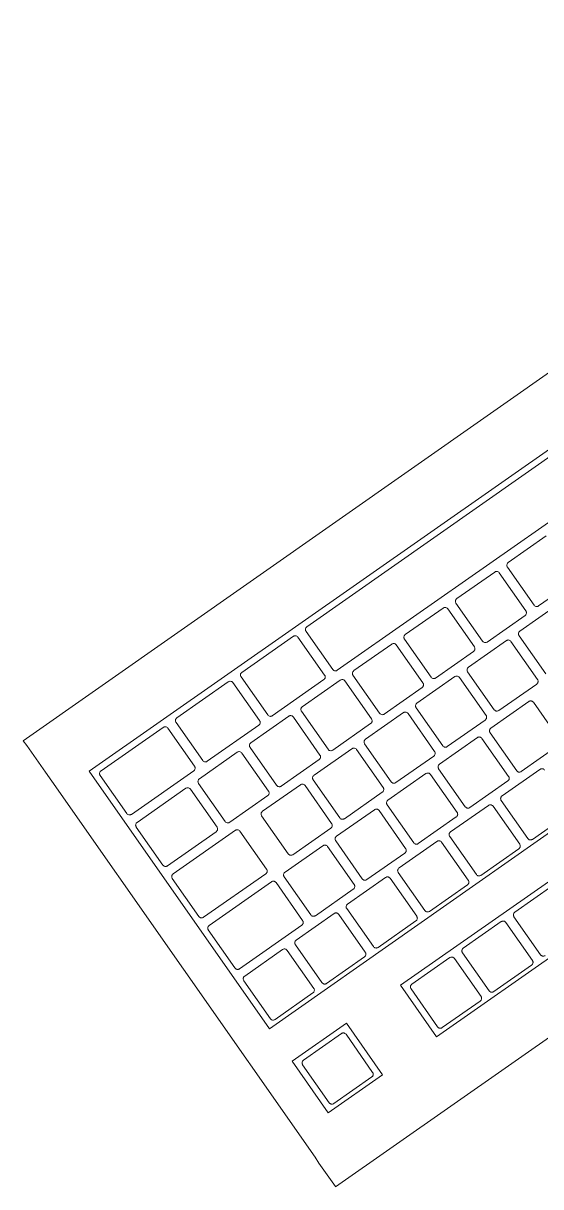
# Model space of a CAD drawing. Header units: inches. Extents: x 1 to 4637, y -664 to 702.
# Drawn here: x 2081.77 to 2087.93, y -361.77 to -347.92 of the extents above; entities that cross this region are included whole.
import ezdxf

# ---------------------------------------------------------------- set-up
doc = ezdxf.new("R2010")
doc.units = ezdxf.units.IN
doc.header["$MEASUREMENT"] = 0
doc.layers.add('I-FURN', color=30, linetype='Continuous', lineweight=9)

# ---------------------------------------------------------------- blocks, each defined once
blk = doc.blocks.new('Desk - Group 1 - No Side Chairs-V26-New Construction - Tel_Data_Elec Plan')
at = {"layer": 'I-FURN'}
for p, q in [((25.267, 17.82), (10.432, 7.432)), ((25.267, 17.82), (25.27, 17.816)), ((25.27, 17.816), (25.465, 17.538)), ((25.465, 17.538), (25.512, 17.469)), ((25.512, 17.469), (28.646, 12.994)), ((24.71, 16.487), (25.355, 16.939)), ((25.355, 16.939), (25.784, 16.326)), ((24.836, 16.513), (25.288, 16.83)), ((25.342, 16.82), (25.659, 16.368)), ((25.139, 15.874), (24.71, 16.487)), ((25.143, 16.006), (24.826, 16.459)), ((25.784, 16.326), (25.139, 15.874)), ((25.649, 16.313), (25.198, 15.997)), ((16.832, 9.48), (26.055, 15.939)), ((21.582, 14.296), (24.065, 16.035)), ((24.065, 16.035), (24.494, 15.422)), ((26.055, 15.939), (28.201, 12.875)), ((23.546, 15.61), (23.998, 15.926)), ((24.052, 15.917), (24.369, 15.464)), ((25.536, 15.514), (25.988, 15.83)), ((26.042, 15.82), (26.359, 15.368)), ((23.853, 15.103), (23.536, 15.555)), ((24.494, 15.422), (22.011, 13.684)), ((22.933, 15.181), (23.385, 15.497)), ((23.44, 15.488), (23.756, 15.035)), ((24.359, 15.41), (23.908, 15.093)), ((24.923, 15.085), (25.375, 15.401)), ((25.43, 15.391), (25.746, 14.939)), ((25.843, 15.007), (25.526, 15.459)), ((26.349, 15.313), (25.898, 14.997)), ((23.24, 14.674), (22.924, 15.126)), ((25.669, 14.707), (26.41, 15.226)), ((26.465, 15.216), (26.782, 14.764)), ((22.827, 15.059), (23.144, 14.606)), ((23.747, 14.981), (23.295, 14.664)), ((24.311, 14.656), (24.762, 14.972)), ((24.817, 14.962), (25.134, 14.51)), ((25.23, 14.578), (24.914, 15.03)), ((25.737, 14.884), (25.285, 14.568)), ((26.772, 14.709), (26.03, 14.19)), ((23.134, 14.551), (22.682, 14.235)), ((23.698, 14.226), (24.149, 14.543)), ((24.618, 14.149), (24.301, 14.601)), ((25.056, 14.278), (25.507, 14.594)), ((25.562, 14.584), (25.879, 14.132)), ((25.976, 14.2), (25.659, 14.652)), ((26.098, 14.094), (26.839, 14.613)), ((26.894, 14.604), (27.211, 14.151)), ((24.204, 14.533), (24.521, 14.081)), ((25.124, 14.455), (24.672, 14.139)), ((24.005, 13.719), (23.688, 14.172)), ((24.443, 13.849), (24.895, 14.165)), ((24.949, 14.155), (25.266, 13.703)), ((25.363, 13.771), (25.046, 14.223)), ((23.085, 13.797), (23.537, 14.114)), ((23.591, 14.104), (23.908, 13.652)), ((24.511, 14.026), (24.06, 13.71)), ((25.869, 14.077), (25.418, 13.761)), ((26.405, 13.587), (26.088, 14.039)), ((27.201, 14.097), (26.459, 13.577)), ((26.688, 13.594), (27.268, 14.001)), ((27.323, 13.991), (27.64, 13.539)), ((25.324, 13.552), (25.775, 13.868)), ((25.83, 13.858), (26.147, 13.406)), ((23.392, 13.29), (23.075, 13.743)), ((23.83, 13.419), (24.282, 13.736)), ((24.337, 13.726), (24.653, 13.274)), ((24.75, 13.341), (24.433, 13.794)), ((22.472, 13.368), (22.924, 13.685)), ((22.979, 13.675), (23.295, 13.223)), ((23.898, 13.597), (23.447, 13.281)), ((25.256, 13.648), (24.805, 13.332)), ((24.711, 13.123), (25.162, 13.439)), ((25.631, 13.045), (25.314, 13.497)), ((26.075, 13.165), (26.527, 13.481)), ((26.582, 13.471), (26.898, 13.019)), ((26.995, 13.087), (26.678, 13.539)), ((27.63, 13.484), (27.05, 13.077)), ((23.218, 12.99), (23.669, 13.307)), ((23.724, 13.297), (24.041, 12.845)), ((24.137, 12.912), (23.821, 13.365)), ((25.217, 13.429), (25.534, 12.977)), ((26.137, 13.351), (25.685, 13.035)), ((26.956, 12.868), (27.698, 13.388)), ((27.752, 13.378), (28.069, 12.926)), ((23.286, 13.168), (22.834, 12.852)), ((24.644, 13.219), (24.192, 12.903)), ((25.018, 12.616), (24.701, 13.068)), ((25.462, 12.736), (25.914, 13.052)), ((25.969, 13.042), (26.285, 12.59)), ((26.382, 12.658), (26.066, 13.11)), ((23.525, 12.483), (23.208, 12.936)), ((24.098, 12.694), (24.55, 13.01)), ((24.604, 13), (24.921, 12.548)), ((25.524, 12.922), (25.073, 12.606)), ((26.889, 12.964), (26.437, 12.648)), ((28.646, 12.994), (28.722, 12.885)), ((28.722, 12.885), (28.944, 12.569)), ((28.201, 12.875), (18.977, 6.417)), ((22.605, 12.561), (23.056, 12.878)), ((23.111, 12.868), (23.428, 12.416)), ((24.031, 12.79), (23.579, 12.474)), ((26.182, 12.326), (26.795, 12.755)), ((26.849, 12.746), (27.166, 12.294)), ((27.263, 12.361), (26.946, 12.814)), ((28.059, 12.871), (27.318, 12.352)), ((24.405, 12.187), (24.088, 12.639)), ((24.85, 12.307), (25.301, 12.623)), ((25.356, 12.613), (25.673, 12.161)), ((25.769, 12.229), (25.453, 12.681)), ((14.15, 2.123), (28.985, 12.511)), ((22.912, 12.054), (22.595, 12.507)), ((23.485, 12.265), (23.937, 12.581)), ((23.992, 12.571), (24.308, 12.119)), ((24.911, 12.493), (24.46, 12.177)), ((26.276, 12.535), (25.824, 12.219)), ((28.944, 12.569), (28.985, 12.511)), ((23.418, 12.361), (22.967, 12.045)), ((23.792, 11.758), (23.476, 12.21)), ((24.237, 11.878), (24.688, 12.194)), ((25.157, 11.8), (24.84, 12.252)), ((25.408, 11.784), (26.021, 12.214)), ((26.075, 12.204), (26.392, 11.752)), ((26.489, 11.819), (26.172, 12.272)), ((27.156, 12.239), (26.544, 11.81)), ((22.873, 11.836), (23.324, 12.152)), ((23.379, 12.142), (23.696, 11.69)), ((24.299, 12.064), (23.847, 11.748)), ((24.743, 12.184), (25.06, 11.732)), ((25.663, 12.106), (25.212, 11.79)), ((23.18, 11.329), (22.863, 11.781)), ((24.544, 11.371), (24.227, 11.823)), ((22.183, 9.526), (25.247, 11.672)), ((22.766, 11.713), (23.083, 11.261)), ((23.686, 11.635), (23.234, 11.319)), ((23.624, 11.449), (24.076, 11.765)), ((24.131, 11.755), (24.447, 11.303)), ((25.05, 11.677), (24.599, 11.361)), ((25.301, 11.662), (25.618, 11.21)), ((25.715, 11.277), (25.398, 11.73)), ((26.382, 11.697), (25.77, 11.268)), ((23.931, 10.942), (23.615, 11.394)), ((23.011, 11.02), (23.463, 11.336)), ((23.518, 11.326), (23.834, 10.874)), ((24.438, 11.248), (23.986, 10.932)), ((25.608, 11.155), (22.545, 9.01)), ((23.073, 11.206), (22.622, 10.89)), ((23.318, 10.513), (23.002, 10.965)), ((22.399, 10.591), (22.85, 10.907)), ((22.905, 10.897), (23.222, 10.445)), ((23.825, 10.819), (23.373, 10.503)), ((23.212, 10.39), (22.761, 10.074))]:
    blk.add_line(p, q, dxfattribs=at)
for points in [[(25.288, 16.83), (25.29, 16.832), (25.297, 16.835), (25.307, 16.837), (25.318, 16.836), (25.327, 16.833), (25.336, 16.828), (25.34, 16.823), (25.342, 16.82)], [(24.826, 16.459), (24.824, 16.461), (24.821, 16.467), (24.819, 16.477), (24.819, 16.488), (24.822, 16.498), (24.828, 16.507), (24.833, 16.511), (24.836, 16.513)], [(23.998, 15.926), (24, 15.928), (24.007, 15.932), (24.017, 15.934), (24.028, 15.933), (24.037, 15.93), (24.046, 15.924), (24.05, 15.919), (24.052, 15.917)], [(23.536, 15.555), (23.534, 15.558), (23.531, 15.564), (23.529, 15.574), (23.529, 15.584), (23.532, 15.594), (23.538, 15.603), (23.543, 15.608), (23.546, 15.61)], [(25.526, 15.459), (25.524, 15.462), (25.52, 15.47), (25.519, 15.482), (25.521, 15.494), (25.527, 15.505), (25.533, 15.511), (25.536, 15.514)], [(23.385, 15.497), (23.388, 15.499), (23.394, 15.503), (23.404, 15.505), (23.415, 15.504), (23.425, 15.501), (23.433, 15.495), (23.438, 15.49), (23.44, 15.488)], [(26.359, 15.368), (26.361, 15.365), (26.365, 15.357), (26.367, 15.345), (26.365, 15.333), (26.359, 15.321), (26.353, 15.315), (26.349, 15.313)], [(22.924, 15.126), (22.922, 15.129), (22.919, 15.135), (22.916, 15.145), (22.917, 15.155), (22.92, 15.165), (22.925, 15.174), (22.93, 15.179), (22.933, 15.181)], [(22.772, 15.068), (22.775, 15.07), (22.781, 15.073), (22.792, 15.076), (22.802, 15.075), (22.812, 15.072), (22.82, 15.066), (22.825, 15.061), (22.827, 15.059)], [(24.914, 15.03), (24.911, 15.033), (24.908, 15.04), (24.906, 15.053), (24.908, 15.065), (24.914, 15.076), (24.92, 15.082), (24.923, 15.085)], [(25.746, 14.939), (25.749, 14.936), (25.752, 14.928), (25.754, 14.916), (25.752, 14.903), (25.746, 14.892), (25.74, 14.886), (25.737, 14.884)], [(25.659, 14.652), (25.657, 14.655), (25.653, 14.663), (25.651, 14.675), (25.653, 14.687), (25.659, 14.698), (25.665, 14.704), (25.669, 14.707)], [(26.782, 14.764), (26.784, 14.761), (26.788, 14.753), (26.79, 14.741), (26.787, 14.729), (26.782, 14.718), (26.776, 14.712), (26.772, 14.709)], [(24.301, 14.601), (24.299, 14.604), (24.295, 14.611), (24.293, 14.624), (24.295, 14.636), (24.301, 14.647), (24.307, 14.653), (24.311, 14.656)], [(25.134, 14.51), (25.136, 14.506), (25.14, 14.499), (25.141, 14.487), (25.139, 14.474), (25.133, 14.463), (25.127, 14.457), (25.124, 14.455)], [(25.046, 14.223), (25.044, 14.226), (25.04, 14.234), (25.038, 14.246), (25.041, 14.258), (25.046, 14.269), (25.052, 14.275), (25.056, 14.278)], [(23.688, 14.172), (23.686, 14.175), (23.682, 14.182), (23.68, 14.195), (23.682, 14.207), (23.688, 14.218), (23.694, 14.224), (23.698, 14.226)], [(25.879, 14.132), (25.881, 14.129), (25.885, 14.121), (25.887, 14.109), (25.884, 14.096), (25.879, 14.085), (25.873, 14.079), (25.869, 14.077)], [(27.211, 14.151), (27.213, 14.148), (27.217, 14.141), (27.219, 14.128), (27.217, 14.116), (27.211, 14.105), (27.205, 14.099), (27.201, 14.097)], [(24.521, 14.081), (24.523, 14.077), (24.527, 14.07), (24.529, 14.058), (24.526, 14.045), (24.521, 14.034), (24.515, 14.028), (24.511, 14.026)], [(26.088, 14.039), (26.086, 14.042), (26.082, 14.05), (26.08, 14.062), (26.082, 14.075), (26.088, 14.086), (26.094, 14.092), (26.098, 14.094)], [(23.075, 13.743), (23.073, 13.746), (23.069, 13.753), (23.068, 13.766), (23.07, 13.778), (23.076, 13.789), (23.082, 13.795), (23.085, 13.797)], [(24.433, 13.794), (24.431, 13.797), (24.427, 13.804), (24.426, 13.817), (24.428, 13.829), (24.434, 13.84), (24.44, 13.846), (24.443, 13.849)], [(23.908, 13.652), (23.91, 13.648), (23.914, 13.641), (23.916, 13.629), (23.914, 13.616), (23.908, 13.605), (23.902, 13.599), (23.898, 13.597)], [(25.266, 13.703), (25.268, 13.699), (25.272, 13.692), (25.274, 13.68), (25.272, 13.667), (25.266, 13.656), (25.26, 13.65), (25.256, 13.648)], [(26.678, 13.539), (26.676, 13.543), (26.672, 13.55), (26.671, 13.562), (26.673, 13.575), (26.679, 13.586), (26.685, 13.592), (26.688, 13.594)], [(25.314, 13.497), (25.312, 13.5), (25.308, 13.508), (25.306, 13.52), (25.308, 13.533), (25.314, 13.544), (25.32, 13.55), (25.324, 13.552)], [(27.64, 13.539), (27.642, 13.535), (27.646, 13.528), (27.648, 13.515), (27.646, 13.503), (27.64, 13.492), (27.634, 13.486), (27.63, 13.484)], [(23.821, 13.365), (23.818, 13.368), (23.815, 13.375), (23.813, 13.388), (23.815, 13.4), (23.821, 13.411), (23.827, 13.417), (23.83, 13.419)], [(26.147, 13.406), (26.149, 13.403), (26.153, 13.395), (26.154, 13.383), (26.152, 13.371), (26.146, 13.36), (26.14, 13.354), (26.137, 13.351)], [(23.295, 13.223), (23.298, 13.219), (23.301, 13.212), (23.303, 13.2), (23.301, 13.187), (23.295, 13.176), (23.289, 13.17), (23.286, 13.168)], [(24.653, 13.274), (24.656, 13.27), (24.659, 13.263), (24.661, 13.251), (24.659, 13.238), (24.653, 13.227), (24.647, 13.221), (24.644, 13.219)], [(26.066, 13.11), (26.063, 13.114), (26.06, 13.121), (26.058, 13.133), (26.06, 13.146), (26.066, 13.157), (26.072, 13.163), (26.075, 13.165)], [(24.701, 13.068), (24.699, 13.071), (24.695, 13.079), (24.693, 13.091), (24.696, 13.104), (24.701, 13.115), (24.707, 13.12), (24.711, 13.123)], [(26.898, 13.019), (26.901, 13.016), (26.904, 13.008), (26.906, 12.996), (26.904, 12.984), (26.898, 12.973), (26.892, 12.967), (26.889, 12.964)], [(23.208, 12.936), (23.206, 12.939), (23.202, 12.946), (23.2, 12.959), (23.202, 12.971), (23.208, 12.982), (23.214, 12.988), (23.218, 12.99)], [(25.534, 12.977), (25.536, 12.974), (25.54, 12.966), (25.542, 12.954), (25.539, 12.942), (25.534, 12.931), (25.528, 12.925), (25.524, 12.922)], [(28.069, 12.926), (28.071, 12.923), (28.075, 12.915), (28.077, 12.903), (28.075, 12.89), (28.069, 12.879), (28.063, 12.873), (28.059, 12.871)], [(24.041, 12.845), (24.043, 12.841), (24.047, 12.834), (24.048, 12.822), (24.046, 12.809), (24.04, 12.798), (24.034, 12.792), (24.031, 12.79)], [(26.946, 12.814), (26.944, 12.817), (26.94, 12.824), (26.938, 12.837), (26.94, 12.849), (26.946, 12.86), (26.952, 12.866), (26.956, 12.868)], [(24.088, 12.639), (24.086, 12.642), (24.082, 12.65), (24.081, 12.662), (24.083, 12.674), (24.089, 12.686), (24.095, 12.691), (24.098, 12.694)], [(25.453, 12.681), (25.45, 12.684), (25.447, 12.692), (25.445, 12.704), (25.447, 12.717), (25.453, 12.728), (25.459, 12.734), (25.462, 12.736)], [(24.921, 12.548), (24.923, 12.545), (24.927, 12.537), (24.929, 12.525), (24.927, 12.513), (24.921, 12.501), (24.915, 12.496), (24.911, 12.493)], [(26.285, 12.59), (26.288, 12.587), (26.291, 12.579), (26.293, 12.567), (26.291, 12.555), (26.285, 12.544), (26.279, 12.538), (26.276, 12.535)], [(23.428, 12.416), (23.43, 12.412), (23.434, 12.405), (23.436, 12.393), (23.433, 12.38), (23.428, 12.369), (23.422, 12.363), (23.418, 12.361)], [(26.172, 12.272), (26.17, 12.275), (26.166, 12.282), (26.164, 12.295), (26.166, 12.307), (26.172, 12.318), (26.178, 12.324), (26.182, 12.326)], [(23.476, 12.21), (23.473, 12.213), (23.47, 12.221), (23.468, 12.233), (23.47, 12.245), (23.476, 12.257), (23.482, 12.262), (23.485, 12.265)], [(24.84, 12.252), (24.838, 12.255), (24.834, 12.263), (24.832, 12.275), (24.834, 12.288), (24.84, 12.299), (24.846, 12.305), (24.85, 12.307)], [(27.166, 12.294), (27.168, 12.29), (27.172, 12.283), (27.174, 12.27), (27.172, 12.258), (27.166, 12.247), (27.16, 12.241), (27.156, 12.239)], [(24.308, 12.119), (24.311, 12.116), (24.314, 12.108), (24.316, 12.096), (24.314, 12.084), (24.308, 12.072), (24.302, 12.067), (24.299, 12.064)], [(25.673, 12.161), (25.675, 12.158), (25.679, 12.15), (25.68, 12.138), (25.678, 12.126), (25.672, 12.115), (25.666, 12.109), (25.663, 12.106)], [(22.863, 11.781), (22.861, 11.784), (22.857, 11.792), (22.855, 11.804), (22.857, 11.816), (22.863, 11.827), (22.869, 11.833), (22.873, 11.836)], [(24.227, 11.823), (24.225, 11.826), (24.221, 11.834), (24.22, 11.846), (24.222, 11.859), (24.228, 11.87), (24.234, 11.875), (24.237, 11.878)], [(25.398, 11.73), (25.396, 11.733), (25.392, 11.74), (25.39, 11.753), (25.392, 11.765), (25.398, 11.776), (25.404, 11.782), (25.408, 11.784)], [(23.696, 11.69), (23.698, 11.687), (23.702, 11.679), (23.703, 11.667), (23.701, 11.654), (23.695, 11.643), (23.689, 11.638), (23.686, 11.635)], [(25.06, 11.732), (25.062, 11.729), (25.066, 11.721), (25.068, 11.709), (25.066, 11.697), (25.06, 11.685), (25.054, 11.68), (25.05, 11.677)], [(26.392, 11.752), (26.394, 11.748), (26.398, 11.741), (26.4, 11.728), (26.398, 11.716), (26.392, 11.705), (26.386, 11.699), (26.382, 11.697)], [(23.615, 11.394), (23.612, 11.397), (23.609, 11.405), (23.607, 11.417), (23.609, 11.429), (23.615, 11.441), (23.621, 11.446), (23.624, 11.449)], [(23.083, 11.261), (23.085, 11.258), (23.089, 11.25), (23.091, 11.238), (23.088, 11.225), (23.083, 11.214), (23.077, 11.208), (23.073, 11.206)], [(24.447, 11.303), (24.45, 11.3), (24.453, 11.292), (24.455, 11.28), (24.453, 11.267), (24.447, 11.256), (24.441, 11.251), (24.438, 11.248)], [(25.618, 11.21), (25.62, 11.206), (25.624, 11.199), (25.626, 11.186), (25.624, 11.174), (25.618, 11.163), (25.612, 11.157), (25.608, 11.155)], [(23.002, 10.965), (22.999, 10.968), (22.996, 10.976), (22.994, 10.988), (22.996, 11), (23.002, 11.012), (23.008, 11.017), (23.011, 11.02)], [(23.834, 10.874), (23.837, 10.871), (23.84, 10.863), (23.842, 10.851), (23.84, 10.838), (23.834, 10.827), (23.828, 10.822), (23.825, 10.819)], [(23.222, 10.445), (23.224, 10.442), (23.228, 10.434), (23.229, 10.422), (23.227, 10.409), (23.221, 10.398), (23.215, 10.392), (23.212, 10.39)]]:
    blk.add_open_spline(points, degree=3, dxfattribs=at)
for points, knots in [([(25.659, 16.368), (25.661, 16.364), (25.665, 16.357), (25.666, 16.347), (25.666, 16.339), (25.664, 16.331), (25.659, 16.321), (25.653, 16.315), (25.649, 16.313)], [0, 0, 0, 0, 0.2, 0.4, 0.5, 0.6, 0.8, 1, 1, 1, 1]), ([(25.198, 15.997), (25.194, 15.994), (25.187, 15.991), (25.175, 15.989), (25.165, 15.991), (25.153, 15.995), (25.147, 16.001), (25.143, 16.006)], [0, 0, 0, 0, 0.2, 0.4, 0.55, 0.7, 1, 1, 1, 1]), ([(25.988, 15.83), (25.991, 15.832), (25.999, 15.836), (26.01, 15.837), (26.02, 15.836), (26.032, 15.831), (26.039, 15.825), (26.042, 15.82)], [0, 0, 0, 0, 0.2, 0.4, 0.55, 0.7, 1, 1, 1, 1]), ([(24.369, 15.464), (24.371, 15.461), (24.375, 15.454), (24.376, 15.444), (24.376, 15.435), (24.374, 15.427), (24.369, 15.418), (24.363, 15.412), (24.359, 15.41)], [0, 0, 0, 0, 0.2, 0.4, 0.5, 0.6, 0.8, 1, 1, 1, 1]), ([(25.375, 15.401), (25.378, 15.403), (25.386, 15.407), (25.397, 15.408), (25.408, 15.407), (25.419, 15.402), (25.426, 15.396), (25.43, 15.391)], [0, 0, 0, 0, 0.2, 0.4, 0.55, 0.7, 1, 1, 1, 1]), ([(23.908, 15.093), (23.904, 15.091), (23.897, 15.087), (23.885, 15.086), (23.875, 15.087), (23.863, 15.092), (23.856, 15.098), (23.853, 15.103)], [0, 0, 0, 0, 0.2, 0.4, 0.55, 0.7, 1, 1, 1, 1]), ([(26.41, 15.226), (26.414, 15.228), (26.421, 15.232), (26.433, 15.234), (26.443, 15.232), (26.455, 15.228), (26.462, 15.221), (26.465, 15.216)], [0, 0, 0, 0, 0.2, 0.4, 0.55, 0.7, 1, 1, 1, 1]), ([(23.756, 15.035), (23.759, 15.032), (23.762, 15.025), (23.764, 15.014), (23.763, 15.006), (23.761, 14.998), (23.756, 14.989), (23.75, 14.983), (23.747, 14.981)], [0, 0, 0, 0, 0.2, 0.4, 0.5, 0.6, 0.8, 1, 1, 1, 1]), ([(24.762, 14.972), (24.766, 14.974), (24.773, 14.978), (24.785, 14.979), (24.795, 14.978), (24.806, 14.973), (24.813, 14.967), (24.817, 14.962)], [0, 0, 0, 0, 0.2, 0.4, 0.55, 0.7, 1, 1, 1, 1]), ([(25.898, 14.997), (25.894, 14.995), (25.887, 14.991), (25.875, 14.989), (25.865, 14.991), (25.854, 14.995), (25.847, 15.002), (25.843, 15.007)], [0, 0, 0, 0, 0.2, 0.4, 0.55, 0.7, 1, 1, 1, 1]), ([(23.144, 14.606), (23.146, 14.603), (23.149, 14.596), (23.151, 14.585), (23.15, 14.577), (23.148, 14.569), (23.143, 14.56), (23.137, 14.554), (23.134, 14.551)], [0, 0, 0, 0, 0.2, 0.4, 0.5, 0.6, 0.8, 1, 1, 1, 1]), ([(23.295, 14.664), (23.292, 14.662), (23.284, 14.658), (23.272, 14.657), (23.262, 14.658), (23.251, 14.663), (23.244, 14.669), (23.24, 14.674)], [0, 0, 0, 0, 0.2, 0.4, 0.55, 0.7, 1, 1, 1, 1]), ([(24.149, 14.543), (24.153, 14.545), (24.16, 14.549), (24.172, 14.55), (24.182, 14.549), (24.194, 14.544), (24.201, 14.538), (24.204, 14.533)], [0, 0, 0, 0, 0.2, 0.4, 0.55, 0.7, 1, 1, 1, 1]), ([(25.285, 14.568), (25.282, 14.566), (25.274, 14.562), (25.263, 14.56), (25.252, 14.562), (25.241, 14.566), (25.234, 14.573), (25.23, 14.578)], [0, 0, 0, 0, 0.2, 0.4, 0.55, 0.7, 1, 1, 1, 1]), ([(25.507, 14.594), (25.511, 14.596), (25.518, 14.6), (25.53, 14.601), (25.54, 14.6), (25.552, 14.595), (25.559, 14.589), (25.562, 14.584)], [0, 0, 0, 0, 0.2, 0.4, 0.55, 0.7, 1, 1, 1, 1]), ([(26.839, 14.613), (26.843, 14.616), (26.85, 14.619), (26.862, 14.621), (26.872, 14.619), (26.884, 14.615), (26.891, 14.609), (26.894, 14.604)], [0, 0, 0, 0, 0.2, 0.4, 0.55, 0.7, 1, 1, 1, 1]), ([(24.672, 14.139), (24.669, 14.136), (24.661, 14.133), (24.65, 14.131), (24.64, 14.133), (24.628, 14.137), (24.621, 14.143), (24.618, 14.149)], [0, 0, 0, 0, 0.2, 0.4, 0.55, 0.7, 1, 1, 1, 1]), ([(24.895, 14.165), (24.898, 14.167), (24.906, 14.171), (24.917, 14.172), (24.927, 14.171), (24.939, 14.166), (24.946, 14.16), (24.949, 14.155)], [0, 0, 0, 0, 0.2, 0.4, 0.55, 0.7, 1, 1, 1, 1]), ([(26.03, 14.19), (26.027, 14.188), (26.019, 14.184), (26.008, 14.182), (25.998, 14.184), (25.986, 14.188), (25.979, 14.195), (25.976, 14.2)], [0, 0, 0, 0, 0.2, 0.4, 0.55, 0.7, 1, 1, 1, 1]), ([(23.537, 14.114), (23.54, 14.116), (23.548, 14.12), (23.559, 14.121), (23.569, 14.12), (23.581, 14.115), (23.588, 14.109), (23.591, 14.104)], [0, 0, 0, 0, 0.2, 0.4, 0.55, 0.7, 1, 1, 1, 1]), ([(27.268, 14.001), (27.272, 14.003), (27.279, 14.007), (27.294, 14.009), (27.31, 14.004), (27.32, 13.996), (27.323, 13.991)], [0, 0, 0, 0, 0.2, 0.4, 0.7, 1, 1, 1, 1]), ([(25.775, 13.868), (25.779, 13.87), (25.786, 13.874), (25.798, 13.876), (25.808, 13.874), (25.819, 13.87), (25.826, 13.863), (25.83, 13.858)], [0, 0, 0, 0, 0.2, 0.4, 0.55, 0.7, 1, 1, 1, 1]), ([(24.06, 13.71), (24.056, 13.707), (24.049, 13.704), (24.037, 13.702), (24.027, 13.704), (24.015, 13.708), (24.008, 13.714), (24.005, 13.719)], [0, 0, 0, 0, 0.2, 0.4, 0.55, 0.7, 1, 1, 1, 1]), ([(24.282, 13.736), (24.285, 13.738), (24.293, 13.742), (24.304, 13.743), (24.315, 13.742), (24.326, 13.737), (24.333, 13.731), (24.337, 13.726)], [0, 0, 0, 0, 0.2, 0.4, 0.55, 0.7, 1, 1, 1, 1]), ([(25.418, 13.761), (25.414, 13.758), (25.407, 13.755), (25.395, 13.753), (25.385, 13.755), (25.373, 13.759), (25.366, 13.766), (25.363, 13.771)], [0, 0, 0, 0, 0.2, 0.4, 0.55, 0.7, 1, 1, 1, 1]), ([(22.924, 13.685), (22.927, 13.687), (22.935, 13.691), (22.946, 13.692), (22.957, 13.691), (22.968, 13.686), (22.975, 13.68), (22.979, 13.675)], [0, 0, 0, 0, 0.2, 0.4, 0.55, 0.7, 1, 1, 1, 1]), ([(26.459, 13.577), (26.456, 13.575), (26.449, 13.571), (26.434, 13.569), (26.418, 13.573), (26.408, 13.582), (26.405, 13.587)], [0, 0, 0, 0, 0.2, 0.4, 0.7, 1, 1, 1, 1]), ([(25.162, 13.439), (25.166, 13.441), (25.173, 13.445), (25.185, 13.447), (25.195, 13.445), (25.207, 13.441), (25.214, 13.434), (25.217, 13.429)], [0, 0, 0, 0, 0.2, 0.4, 0.55, 0.7, 1, 1, 1, 1]), ([(26.527, 13.481), (26.53, 13.484), (26.538, 13.487), (26.552, 13.489), (26.569, 13.485), (26.578, 13.477), (26.582, 13.471)], [0, 0, 0, 0, 0.2, 0.4, 0.7, 1, 1, 1, 1]), ([(23.669, 13.307), (23.673, 13.309), (23.68, 13.313), (23.692, 13.314), (23.702, 13.313), (23.713, 13.308), (23.72, 13.302), (23.724, 13.297)], [0, 0, 0, 0, 0.2, 0.4, 0.55, 0.7, 1, 1, 1, 1]), ([(24.805, 13.332), (24.801, 13.329), (24.794, 13.326), (24.783, 13.324), (24.772, 13.326), (24.761, 13.33), (24.754, 13.336), (24.75, 13.341)], [0, 0, 0, 0, 0.2, 0.4, 0.55, 0.7, 1, 1, 1, 1]), ([(27.698, 13.388), (27.701, 13.39), (27.708, 13.394), (27.723, 13.396), (27.739, 13.392), (27.749, 13.383), (27.752, 13.378)], [0, 0, 0, 0, 0.2, 0.4, 0.7, 1, 1, 1, 1]), ([(23.447, 13.281), (23.443, 13.278), (23.436, 13.275), (23.424, 13.273), (23.414, 13.275), (23.403, 13.279), (23.396, 13.285), (23.392, 13.29)], [0, 0, 0, 0, 0.2, 0.4, 0.55, 0.7, 1, 1, 1, 1]), ([(25.685, 13.035), (25.682, 13.033), (25.675, 13.029), (25.66, 13.027), (25.644, 13.031), (25.634, 13.04), (25.631, 13.045)], [0, 0, 0, 0, 0.2, 0.4, 0.7, 1, 1, 1, 1]), ([(25.914, 13.052), (25.917, 13.054), (25.925, 13.058), (25.939, 13.06), (25.956, 13.056), (25.965, 13.047), (25.969, 13.042)], [0, 0, 0, 0, 0.2, 0.4, 0.7, 1, 1, 1, 1]), ([(27.05, 13.077), (27.046, 13.075), (27.039, 13.071), (27.024, 13.069), (27.008, 13.074), (26.998, 13.082), (26.995, 13.087)], [0, 0, 0, 0, 0.2, 0.4, 0.7, 1, 1, 1, 1]), ([(23.056, 12.878), (23.06, 12.88), (23.067, 12.884), (23.079, 12.885), (23.089, 12.884), (23.101, 12.879), (23.108, 12.873), (23.111, 12.868)], [0, 0, 0, 0, 0.2, 0.4, 0.55, 0.7, 1, 1, 1, 1]), ([(24.192, 12.903), (24.189, 12.9), (24.181, 12.897), (24.17, 12.895), (24.159, 12.897), (24.148, 12.901), (24.141, 12.907), (24.137, 12.912)], [0, 0, 0, 0, 0.2, 0.4, 0.55, 0.7, 1, 1, 1, 1]), ([(24.55, 13.01), (24.553, 13.012), (24.561, 13.016), (24.572, 13.018), (24.582, 13.016), (24.594, 13.012), (24.601, 13.005), (24.604, 13)], [0, 0, 0, 0, 0.2, 0.4, 0.55, 0.7, 1, 1, 1, 1]), ([(22.834, 12.852), (22.831, 12.849), (22.823, 12.846), (22.812, 12.844), (22.801, 12.846), (22.79, 12.85), (22.783, 12.856), (22.779, 12.861)], [0, 0, 0, 0, 0.2, 0.4, 0.55, 0.7, 1, 1, 1, 1]), ([(26.795, 12.755), (26.798, 12.758), (26.805, 12.762), (26.82, 12.764), (26.836, 12.759), (26.846, 12.751), (26.849, 12.746)], [0, 0, 0, 0, 0.2, 0.4, 0.7, 1, 1, 1, 1]), ([(25.073, 12.606), (25.069, 12.604), (25.062, 12.6), (25.047, 12.598), (25.031, 12.602), (25.021, 12.611), (25.018, 12.616)], [0, 0, 0, 0, 0.2, 0.4, 0.7, 1, 1, 1, 1]), ([(25.301, 12.623), (25.305, 12.625), (25.312, 12.629), (25.327, 12.631), (25.343, 12.627), (25.353, 12.618), (25.356, 12.613)], [0, 0, 0, 0, 0.2, 0.4, 0.7, 1, 1, 1, 1]), ([(26.437, 12.648), (26.434, 12.646), (26.426, 12.642), (26.412, 12.64), (26.395, 12.644), (26.386, 12.653), (26.382, 12.658)], [0, 0, 0, 0, 0.2, 0.4, 0.7, 1, 1, 1, 1]), ([(23.579, 12.474), (23.576, 12.471), (23.568, 12.468), (23.557, 12.466), (23.547, 12.468), (23.535, 12.472), (23.528, 12.478), (23.525, 12.483)], [0, 0, 0, 0, 0.2, 0.4, 0.55, 0.7, 1, 1, 1, 1]), ([(23.937, 12.581), (23.94, 12.583), (23.948, 12.587), (23.959, 12.589), (23.97, 12.587), (23.981, 12.583), (23.988, 12.576), (23.992, 12.571)], [0, 0, 0, 0, 0.2, 0.4, 0.55, 0.7, 1, 1, 1, 1]), ([(27.318, 12.352), (27.314, 12.349), (27.307, 12.346), (27.292, 12.344), (27.276, 12.348), (27.266, 12.356), (27.263, 12.361)], [0, 0, 0, 0, 0.2, 0.4, 0.7, 1, 1, 1, 1]), ([(24.688, 12.194), (24.692, 12.196), (24.699, 12.2), (24.714, 12.202), (24.73, 12.198), (24.74, 12.189), (24.743, 12.184)], [0, 0, 0, 0, 0.2, 0.4, 0.7, 1, 1, 1, 1]), ([(25.824, 12.219), (25.821, 12.217), (25.813, 12.213), (25.799, 12.211), (25.782, 12.215), (25.773, 12.224), (25.769, 12.229)], [0, 0, 0, 0, 0.2, 0.4, 0.7, 1, 1, 1, 1]), ([(26.021, 12.214), (26.024, 12.216), (26.031, 12.22), (26.046, 12.222), (26.062, 12.217), (26.072, 12.209), (26.075, 12.204)], [0, 0, 0, 0, 0.2, 0.4, 0.7, 1, 1, 1, 1]), ([(22.967, 12.045), (22.963, 12.042), (22.956, 12.039), (22.944, 12.037), (22.934, 12.038), (22.922, 12.043), (22.915, 12.049), (22.912, 12.054)], [0, 0, 0, 0, 0.2, 0.4, 0.55, 0.7, 1, 1, 1, 1]), ([(23.324, 12.152), (23.328, 12.154), (23.335, 12.158), (23.347, 12.159), (23.357, 12.158), (23.368, 12.154), (23.375, 12.147), (23.379, 12.142)], [0, 0, 0, 0, 0.2, 0.4, 0.55, 0.7, 1, 1, 1, 1]), ([(24.46, 12.177), (24.457, 12.175), (24.449, 12.171), (24.435, 12.169), (24.418, 12.173), (24.409, 12.182), (24.405, 12.187)], [0, 0, 0, 0, 0.2, 0.4, 0.7, 1, 1, 1, 1]), ([(25.212, 11.79), (25.208, 11.788), (25.201, 11.784), (25.186, 11.782), (25.17, 11.786), (25.16, 11.795), (25.157, 11.8)], [0, 0, 0, 0, 0.2, 0.4, 0.7, 1, 1, 1, 1]), ([(26.544, 11.81), (26.54, 11.807), (26.533, 11.804), (26.518, 11.802), (26.502, 11.806), (26.492, 11.814), (26.489, 11.819)], [0, 0, 0, 0, 0.2, 0.4, 0.7, 1, 1, 1, 1]), ([(23.847, 11.748), (23.844, 11.746), (23.836, 11.742), (23.822, 11.74), (23.805, 11.744), (23.796, 11.753), (23.792, 11.758)], [0, 0, 0, 0, 0.2, 0.4, 0.7, 1, 1, 1, 1]), ([(24.076, 11.765), (24.079, 11.767), (24.087, 11.771), (24.101, 11.773), (24.118, 11.769), (24.127, 11.76), (24.131, 11.755)], [0, 0, 0, 0, 0.2, 0.4, 0.7, 1, 1, 1, 1]), ([(25.247, 11.672), (25.25, 11.674), (25.257, 11.678), (25.272, 11.68), (25.288, 11.675), (25.298, 11.667), (25.301, 11.662)], [0, 0, 0, 0, 0.2, 0.4, 0.7, 1, 1, 1, 1]), ([(24.599, 11.361), (24.595, 11.359), (24.588, 11.355), (24.573, 11.353), (24.557, 11.357), (24.547, 11.366), (24.544, 11.371)], [0, 0, 0, 0, 0.2, 0.4, 0.7, 1, 1, 1, 1]), ([(23.234, 11.319), (23.231, 11.317), (23.224, 11.313), (23.209, 11.311), (23.193, 11.315), (23.183, 11.324), (23.18, 11.329)], [0, 0, 0, 0, 0.2, 0.4, 0.7, 1, 1, 1, 1]), ([(23.463, 11.336), (23.466, 11.338), (23.474, 11.342), (23.488, 11.344), (23.505, 11.34), (23.514, 11.331), (23.518, 11.326)], [0, 0, 0, 0, 0.2, 0.4, 0.7, 1, 1, 1, 1]), ([(25.77, 11.268), (25.766, 11.265), (25.759, 11.262), (25.744, 11.26), (25.728, 11.264), (25.718, 11.272), (25.715, 11.277)], [0, 0, 0, 0, 0.2, 0.4, 0.7, 1, 1, 1, 1]), ([(23.986, 10.932), (23.983, 10.93), (23.975, 10.926), (23.961, 10.924), (23.944, 10.928), (23.935, 10.937), (23.931, 10.942)], [0, 0, 0, 0, 0.2, 0.4, 0.7, 1, 1, 1, 1]), ([(22.85, 10.907), (22.854, 10.909), (22.861, 10.913), (22.876, 10.915), (22.892, 10.911), (22.901, 10.902), (22.905, 10.897)], [0, 0, 0, 0, 0.2, 0.4, 0.7, 1, 1, 1, 1]), ([(23.373, 10.503), (23.37, 10.501), (23.362, 10.497), (23.348, 10.495), (23.331, 10.499), (23.322, 10.508), (23.318, 10.513)], [0, 0, 0, 0, 0.2, 0.4, 0.7, 1, 1, 1, 1])]:
    blk.add_open_spline(points, degree=3, knots=knots, dxfattribs=at)

msp = doc.modelspace()

# ---------------------------------------------------------------- block references
at = {"layer": 'I-FURN', "rotation": 180}
msp.add_blockref('Desk - Group 1 - No Side Chairs-V26-New Construction - Tel_Data_Elec Plan', (2110.751, -343.951), dxfattribs=at)

doc.saveas('drawing.dxf')
